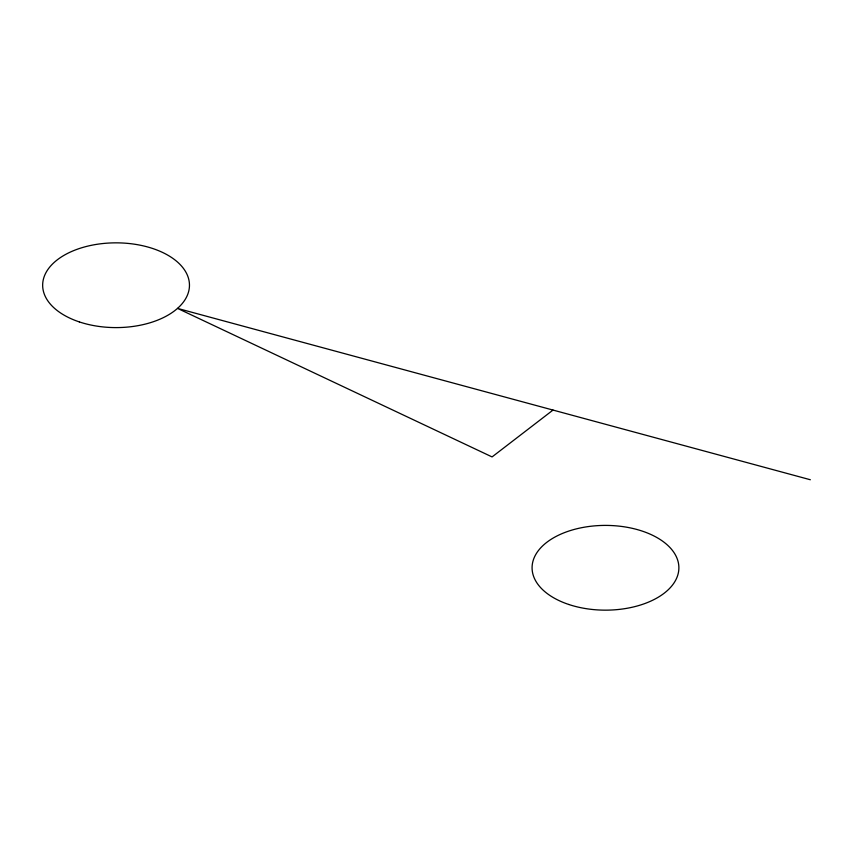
<?xml version="1.0" encoding="UTF-8"?>
<svg xmlns="http://www.w3.org/2000/svg" width="853" height="853" viewBox="0 0 853 853"><rect width="100%" height="100%" fill="white"/><g stroke="black" fill="none" stroke-linecap="round" stroke-linejoin="round"><path stroke-width="1.28" d="M553.011 410.069L492.074 456.92L177.52 308.391L810.35 479.749M568.77 604.478A73.411 42.383 0 0 0 678.881 567.778A73.411 42.383 0 0 0 568.77 531.078A73.411 42.383 0 0 0 568.77 604.478M79.35 321.922A73.411 42.383 0 0 0 189.462 285.222A73.411 42.383 0 0 0 79.35 248.522A73.411 42.383 0 0 0 79.35 321.922"/></g></svg>
